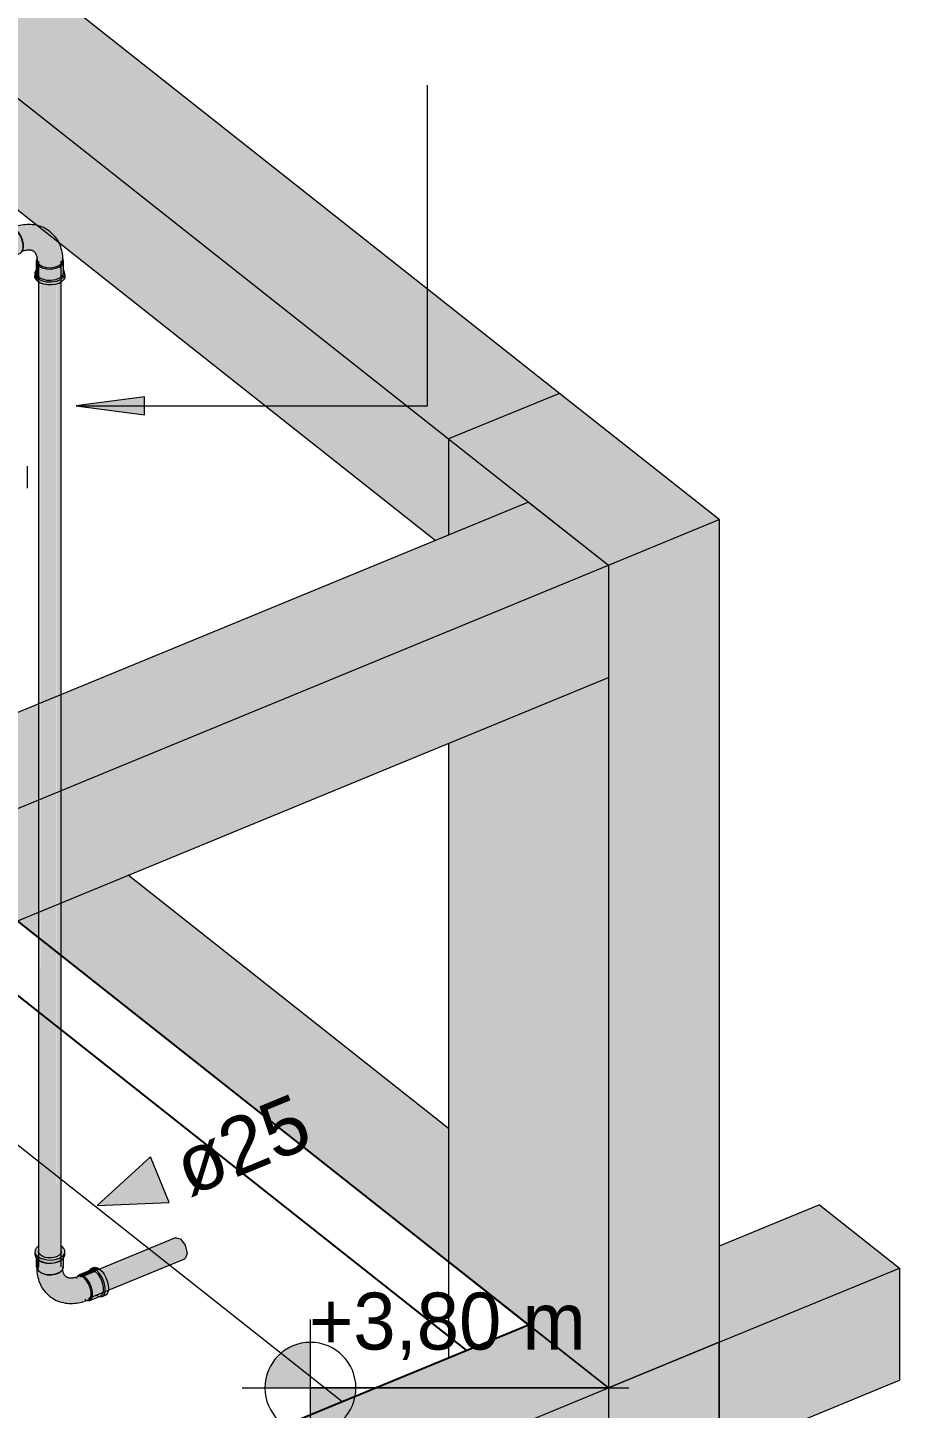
# Model space of a CAD drawing. Header units: metres. Extents: x 34 to 87, y -2.3 to 19.3.
# Drawn here: x 60.685 to 61.643, y 16.845 to 18.362 of the extents above; entities that cross this region are included whole.
import ezdxf

# ---------------------------------------------------------------- set-up
doc = ezdxf.new("R2010")
doc.units = ezdxf.units.M
for name, color, linetype, lineweight in [('A-COLS', 7, 'Continuous', 5), ('G-ANNO-DIMS', 7, 'Continuous', 5), ('G-ANNO-TEXT', 7, 'Continuous', 5), ('P-PIPE', 7, 'Continuous', 5), ('P-PIPE-IDEN', 7, 'Continuous', 5), ('P-SANR-FIXT', 7, 'Continuous', 5), ('S-BEAM', 7, 'Continuous', 5)]:
    doc.layers.add(name, color=color, linetype=linetype, lineweight=lineweight)
doc.layers.add('A-FLOR', color=7, linetype='Continuous', lineweight=9, true_color=0x007f00)
doc.styles.add('Arial', font='arial.ttf', dxfattribs={"height": 0.0625})
doc.styles.add('Century Gothic_1', font='GOTHIC.TTF', dxfattribs={"height": 0.0625})

# ---------------------------------------------------------------- blocks, each defined once
blk = doc.blocks.new('IFC_ifc-4-3D_DT_02')
at = {"layer": 'A-COLS', "true_color": 0x373737}
for points in [[(33.3939, 17.7711), (33.5155, 17.8212), (33.34, 17.9599), (33.2183, 17.9099), (33.34, 17.8137)], [(33.3939, 16.8676), (33.5155, 16.9177), (33.5155, 17.8212), (33.3939, 17.7711), (33.3939, 16.937)], [(33.3939, 16.2515), (33.5155, 16.3016), (33.5155, 16.9177), (33.3939, 16.8676), (33.3939, 16.2981)]]:
    blk.add_hatch(color=250, dxfattribs=at).paths.add_polyline_path(points)
h = blk.add_hatch(color=250, dxfattribs=at)
h.paths.add_polyline_path([(33.3939, 16.8676), (33.3939, 17.6479), (33.2183, 17.5756), (33.2183, 17.0063), (33.34, 16.9102)])
h.paths.add_polyline_path([(33.2183, 17.8044), (33.3061, 17.8405), (33.2183, 17.9099), (33.2183, 17.8405)])
at = {"layer": 'S-BEAM', "true_color": 0x767657}
for points in [[(33.2183, 17.9099), (33.34, 17.9599), (31.7026, 19.2539), (31.581, 19.2038), (33.0092, 18.0751)], [(33.2036, 17.7983), (33.2183, 17.8044), (33.2183, 17.9099), (31.581, 19.2038), (31.581, 19.0806), (32.7669, 18.1437), (32.7725, 18.142), (32.7782, 18.1388), (32.7841, 18.1336), (32.788, 18.1285), (32.7898, 18.1253), (33.1502, 17.8405)], [(33.5155, 16.9177), (33.7136, 16.9992), (33.6259, 17.0686), (33.5155, 17.0232), (33.5155, 16.937)], [(33.5155, 16.7944), (33.7136, 16.876), (33.7136, 16.9992), (33.5155, 16.9177), (33.5155, 16.815)]]:
    blk.add_hatch(color=47, dxfattribs=at).paths.add_polyline_path(points)
h = blk.add_hatch(color=47, dxfattribs=at)
h.paths.add_polyline_path([(33.2183, 17.0063), (33.2183, 17.1525), (32.8663, 17.4307), (32.7926, 17.4004), (32.7926, 17.3428), (33.04, 17.1472)])
h.paths.add_polyline_path([(32.7677, 17.3625), (32.7677, 17.3901), (32.7447, 17.3807)])
h.paths.add_polyline_path([(32.6604, 17.5747), (32.676, 17.5811), (32.6632, 17.5913), (32.6623, 17.5861)])
h.paths.add_polyline_path([(31.6274, 18.2636), (31.6638, 18.2698), (31.6795, 18.2741), (31.7242, 18.2848), (31.7647, 18.2929), (31.7734, 18.2944), (31.7026, 18.3504), (31.581, 18.3003), (31.6263, 18.2645)])
h = blk.add_hatch(color=47, dxfattribs=at)
h.paths.add_polyline_path([(32.6317, 17.4574), (32.7677, 17.5133), (32.7677, 17.6189), (32.6604, 17.5747), (32.649, 17.5074), (32.6417, 17.4819), (32.6333, 17.4612)])
h.paths.add_polyline_path([(32.7926, 17.5236), (33.3939, 17.7711), (33.3061, 17.8405), (32.7926, 17.6291), (32.7926, 17.5904)])
h = blk.add_hatch(color=47, dxfattribs=at)
h.paths.add_polyline_path([(32.5927, 17.3181), (32.7677, 17.3901), (32.7677, 17.5133), (32.6316, 17.4571), (32.6168, 17.4301), (32.6165, 17.4296), (32.608, 17.3697), (32.6028, 17.346), (32.5943, 17.3214)])
h.paths.add_polyline_path([(32.7926, 17.4004), (33.3939, 17.6479), (33.3939, 17.7711), (32.7926, 17.5236), (32.7926, 17.4325)])
h = blk.add_hatch(color=47, dxfattribs=at)
h.paths.add_polyline_path([(32.1776, 16.3669), (32.5268, 16.5106), (32.5268, 16.6162), (32.1776, 16.4724), (32.1776, 16.4363)])
h.paths.add_polyline_path([(32.5765, 16.5311), (33.3939, 16.8676), (33.3061, 16.937), (32.5765, 16.6366), (32.5765, 16.5566)])
h = blk.add_hatch(color=47, dxfattribs=at)
h.paths.add_polyline_path([(32.1776, 16.1205), (32.5401, 16.2697), (32.532, 16.2834), (32.527, 16.2983), (32.5255, 16.3087), (32.5249, 16.3162), (32.5241, 16.3172), (32.5231, 16.3229), (32.5229, 16.3396), (32.5221, 16.3406), (32.521, 16.3467), (32.5213, 16.3544), (32.5241, 16.3592), (32.5268, 16.3617), (32.5268, 16.5106), (32.1776, 16.3669)])
h.paths.add_polyline_path([(32.6027, 16.2955), (32.6397, 16.311), (32.6419, 16.3128), (32.649, 16.3154), (32.6504, 16.3158), (32.6515, 16.3156), (33.3939, 16.6212), (33.3939, 16.8676), (32.5765, 16.5311), (32.5766, 16.3618), (32.5804, 16.3578), (32.5822, 16.353), (32.5823, 16.3441), (32.5802, 16.339), (32.5802, 16.3205), (32.579, 16.3173), (32.5808, 16.3075), (32.5845, 16.301), (32.5898, 16.2969), (32.5943, 16.2956), (32.5995, 16.2955)])
at = {"layer": 'A-COLS', "color": 253, "lineweight": 18, "true_color": 0xaaaaaa}
for p, q in [((33.34, 17.9599), (33.2183, 17.9099)), ((33.5155, 17.8212), (33.34, 17.9599)), ((33.2183, 17.9099), (33.3939, 17.7711)), ((33.2183, 17.9099), (33.2183, 17.8044)), ((33.3939, 17.7711), (33.5155, 17.8212)), ((33.5155, 17.8212), (33.5155, 16.9177)), ((33.3939, 17.7711), (33.3939, 16.8676)), ((33.2183, 17.5756), (33.2183, 17.0063)), ((33.2183, 17.0063), (33.3939, 16.8676)), ((33.3939, 16.8676), (33.2183, 17.0063)), ((33.3939, 16.8676), (33.5155, 16.9177)), ((33.5155, 16.9177), (33.3939, 16.8676)), ((33.5155, 16.9177), (33.5155, 16.3016)), ((33.3939, 16.8676), (33.3939, 16.2515))]:
    blk.add_line(p, q, dxfattribs=at)
at = {"layer": 'A-COLS', "color": 254, "lineweight": 18, "true_color": 0xdddddd}
blk.add_line((33.2183, 17.0063), (33.2183, 16.9008), dxfattribs=at)
at = {"layer": 'A-FLOR', "color": 9, "lineweight": 25, "true_color": 0xaad4aa}
for p, q in [((33.3061, 16.937), (32.7447, 17.3807)), ((32.1776, 16.4724), (33.3061, 16.937))]:
    blk.add_line(p, q, dxfattribs=at)
at = {"layer": 'A-FLOR', "color": 254, "lineweight": 25, "true_color": 0xddeddd}
blk.add_line((32.6763, 17.3525), (33.2378, 16.9088), dxfattribs=at)
at = {"layer": 'S-BEAM', "color": 253, "lineweight": 18, "true_color": 0xaaaaaa}
for p, q in [((33.34, 17.9599), (31.7026, 19.2539)), ((31.581, 19.2038), (33.2183, 17.9099)), ((33.2036, 17.7983), (31.581, 19.0806)), ((33.34, 17.9599), (33.2183, 17.9099)), ((33.2183, 17.9099), (33.2183, 17.8044)), ((33.3061, 17.8405), (32.0898, 17.3398)), ((33.3061, 17.8405), (33.3939, 17.7711)), ((32.1776, 17.2704), (33.3939, 17.7711)), ((33.3939, 17.7711), (33.3939, 17.6479)), ((32.1776, 17.1472), (33.3939, 17.6479)), ((33.2183, 17.1525), (32.8663, 17.4307)), ((32.7447, 17.3807), (33.2183, 17.0063)), ((33.6259, 17.0686), (33.5155, 17.0232)), ((33.6259, 17.0686), (33.7136, 16.9992)), ((33.5155, 16.9177), (33.7136, 16.9992)), ((33.7136, 16.9992), (33.7136, 16.876)), ((33.3061, 16.937), (32.1776, 16.4724)), ((33.3061, 16.937), (33.3939, 16.8676)), ((33.5155, 16.7944), (33.5155, 16.9177)), ((32.1776, 16.3669), (33.3939, 16.8676)), ((33.3939, 16.8676), (33.3939, 16.6212)), ((33.5155, 16.7944), (33.7136, 16.876))]:
    blk.add_line(p, q, dxfattribs=at)
at = {"layer": 'S-BEAM', "color": 254, "lineweight": 18, "true_color": 0xdddddd}
for p, q in [((33.1011, 16.8526), (32.5396, 17.2963)), ((33.2183, 17.0063), (33.2183, 16.9008))]:
    blk.add_line(p, q, dxfattribs=at)
blk = doc.blocks.new('Caixa d_água de polietileno 1000 a 5000 Litros - Fortlev - 1000 L-3700675-3D_DT_02')
at = {"layer": 'P-SANR-FIXT', "color": 8, "true_color": 0x808080}
blk.add_line((32.7557, 17.8559), (32.7557, 17.88), dxfattribs=at)
blk = doc.blocks.new('AF_Soldavel_Curva 45_90 - Standard-V43-3D_DT_02')
at = {"layer": 'P-PIPE', "true_color": 0x69503c}
for points in [[(32.7255, 18.1347), (32.7284, 18.1361), (32.7254, 18.1378), (32.7218, 18.1374), (32.7206, 18.1367), (32.7233, 18.136), (32.724, 18.1356)], [(32.7299, 18.1353), (32.742, 18.1403), (32.739, 18.1419), (32.7363, 18.1419), (32.7258, 18.1376), (32.729, 18.1358)], [(32.7373, 18.1096), (32.7484, 18.1145), (32.7498, 18.116), (32.7507, 18.1189), (32.7507, 18.1235), (32.7491, 18.1295), (32.7468, 18.1344), (32.7441, 18.1382), (32.742, 18.1403), (32.73, 18.1352), (32.7336, 18.131), (32.7361, 18.1265), (32.7377, 18.1224), (32.7386, 18.1173), (32.7383, 18.1129), (32.7373, 18.1097)], [(32.7507, 18.1189), (32.751, 18.1204), (32.7507, 18.1252), (32.7497, 18.1293), (32.7476, 18.1339), (32.745, 18.1376), (32.7429, 18.1398), (32.7427, 18.1396), (32.7457, 18.1361), (32.7482, 18.1317), (32.7497, 18.1281), (32.7507, 18.1219), (32.7507, 18.119)], [(32.7815, 18.0979), (32.7867, 18.0989), (32.7907, 18.1008), (32.7929, 18.1026), (32.7941, 18.1057), (32.7931, 18.1157), (32.7914, 18.1215), (32.787, 18.13), (32.7827, 18.1351), (32.7766, 18.1398), (32.7699, 18.1426), (32.7615, 18.1437), (32.751, 18.1423), (32.7431, 18.1396), (32.7464, 18.1359), (32.7487, 18.1317), (32.7502, 18.1276), (32.751, 18.1227), (32.7507, 18.1189), (32.7497, 18.1157), (32.756, 18.1171), (32.7593, 18.1165), (32.7622, 18.1157), (32.7653, 18.1129), (32.7679, 18.1071), (32.7687, 18.1012), (32.7727, 18.0992), (32.7772, 18.0981), (32.7814, 18.0979)], [(32.7303, 18.1055), (32.7323, 18.1061), (32.7341, 18.1083), (32.7349, 18.111), (32.7351, 18.1141), (32.7344, 18.1189), (32.7335, 18.1222), (32.7323, 18.1253), (32.7292, 18.1305), (32.7276, 18.1326), (32.7255, 18.1347), (32.7222, 18.1363), (32.7203, 18.1366), (32.7184, 18.1358), (32.7169, 18.1339), (32.7161, 18.1311), (32.716, 18.1307), (32.7218, 18.1329), (32.7241, 18.1322), (32.7258, 18.1311), (32.728, 18.1287), (32.7291, 18.1271), (32.7306, 18.1243), (32.7323, 18.1192), (32.7326, 18.1172), (32.7328, 18.1153), (32.7325, 18.1129), (32.7318, 18.111), (32.7303, 18.1096), (32.7255, 18.1075), (32.728, 18.106), (32.7291, 18.1058)], [(32.7323, 18.1061), (32.7351, 18.1073), (32.7372, 18.1093), (32.7382, 18.1135), (32.738, 18.1182), (32.7365, 18.124), (32.734, 18.1293), (32.732, 18.1326), (32.7286, 18.136), (32.7257, 18.1345), (32.7288, 18.1311), (32.7309, 18.1278), (32.7324, 18.125), (32.7342, 18.1199), (32.7349, 18.1162), (32.735, 18.1123), (32.7345, 18.1093), (32.7335, 18.1073)], [(32.7382, 18.1126), (32.7386, 18.1149), (32.7384, 18.1189), (32.7371, 18.1241), (32.7348, 18.129), (32.732, 18.1331), (32.729, 18.1358), (32.7294, 18.1353), (32.7326, 18.1317), (32.7355, 18.1264), (32.7374, 18.1213), (32.7382, 18.116), (32.7382, 18.1127)], [(32.7679, 18.1), (32.7687, 18.1012), (32.7665, 18.1043), (32.7657, 18.1071), (32.7651, 18.1053), (32.7657, 18.1025), (32.7679, 18.1)], [(32.7816, 18.0964), (32.7874, 18.0975), (32.7915, 18.0995), (32.7939, 18.1015), (32.7952, 18.1045), (32.7945, 18.1075), (32.7939, 18.1079), (32.7941, 18.1053), (32.7924, 18.1022), (32.7898, 18.1002), (32.785, 18.0985), (32.7809, 18.098), (32.7756, 18.0984), (32.7716, 18.0996), (32.7687, 18.1012), (32.7679, 18.1), (32.7722, 18.0977), (32.7764, 18.0966), (32.7815, 18.0964)], [(32.7667, 18.086), (32.7677, 18.0879), (32.7655, 18.0909), (32.7651, 18.0947), (32.7648, 18.0947), (32.7637, 18.092), (32.7642, 18.089), (32.7656, 18.0874)], [(32.7679, 18.0876), (32.7677, 18.1002), (32.7656, 18.1026), (32.7651, 18.1041), (32.7653, 18.0918), (32.7656, 18.0903), (32.7677, 18.0879)], [(32.7818, 18.0822), (32.7874, 18.0831), (32.7926, 18.0855), (32.7952, 18.0877), (32.7966, 18.0908), (32.796, 18.0941), (32.7952, 18.0947), (32.7949, 18.0914), (32.7936, 18.0889), (32.7909, 18.0867), (32.7867, 18.0849), (32.7813, 18.0841), (32.7761, 18.0844), (32.7716, 18.0855), (32.7678, 18.0875), (32.7667, 18.086), (32.7716, 18.0835), (32.7764, 18.0824), (32.7818, 18.0822)], [(32.7816, 18.0841), (32.7874, 18.0852), (32.7915, 18.0872), (32.7939, 18.0893), (32.7952, 18.092), (32.795, 18.1039), (32.7934, 18.101), (32.7909, 18.099), (32.7867, 18.0972), (32.7814, 18.0964), (32.7764, 18.0966), (32.7716, 18.0979), (32.7679, 18.1), (32.7681, 18.0875), (32.7722, 18.0854), (32.7764, 18.0843), (32.7814, 18.0841)], [(32.7667, 18.0827), (32.7667, 18.086), (32.7642, 18.089), (32.7637, 18.0906), (32.7637, 18.0873), (32.7647, 18.0849), (32.7656, 18.0839)], [(32.7818, 18.0789), (32.7874, 18.0799), (32.7909, 18.0812), (32.7936, 18.0829), (32.7952, 18.0844), (32.7964, 18.0867), (32.7964, 18.0905), (32.7952, 18.0877), (32.7915, 18.0848), (32.7867, 18.083), (32.7813, 18.0822), (32.775, 18.0827), (32.77, 18.0842), (32.7667, 18.086), (32.7667, 18.0827), (32.77, 18.0808), (32.775, 18.0794), (32.779, 18.0789), (32.7816, 18.0789)]]:
    blk.add_hatch(color=27, dxfattribs=at).paths.add_polyline_path(points)
h = blk.add_hatch(color=27, dxfattribs=at)
h.paths.add_polyline_path([(32.7687, 18.1012), (32.7677, 18.108), (32.7649, 18.1132), (32.7644, 18.1134), (32.7666, 18.1037), (32.7684, 18.1016)])
h.paths.add_polyline_path([(32.7773, 18.1395), (32.7707, 18.1428), (32.7612, 18.1451), (32.7505, 18.1448), (32.7397, 18.1416), (32.7429, 18.1398), (32.7524, 18.1428), (32.7615, 18.1437), (32.7707, 18.1423), (32.777, 18.1396)])
at = {"layer": 'P-PIPE'}
for p, q in [((32.7224, 18.1377), (32.7192, 18.1364)), ((32.7363, 18.1419), (32.7241, 18.1369)), ((32.7429, 18.1398), (32.7403, 18.1413)), ((32.7417, 18.1407), (32.7407, 18.1412)), ((32.7287, 18.1361), (32.7275, 18.1368)), ((32.7299, 18.1353), (32.7275, 18.1367)), ((32.7318, 18.1058), (32.735, 18.1072)), ((32.7356, 18.1089), (32.7478, 18.1139)), ((32.738, 18.1113), (32.7383, 18.1127)), ((32.7504, 18.1175), (32.7507, 18.1186)), ((32.765, 18.105), (32.765, 18.0927)), ((32.7952, 18.0927), (32.7952, 18.105)), ((32.7636, 18.0915), (32.7636, 18.0882)), ((32.7966, 18.0882), (32.7966, 18.0915))]:
    blk.add_line(p, q, dxfattribs=at)
for points in [[(32.7287, 18.136, 0), (32.7254, 18.1378, 0), (32.7225, 18.1377, 0)], [(32.742, 18.1403, 0), (32.739, 18.1419, 0), (32.7363, 18.1419, 0)], [(32.7801, 18.1376, 0), (32.7784, 18.1388, 0), (32.7767, 18.14, 0), (32.7749, 18.141, 0), (32.773, 18.1419, 0), (32.7712, 18.1427, 0), (32.7692, 18.1434, 0), (32.7673, 18.144, 0), (32.7653, 18.1445, 0), (32.7632, 18.1448, 0), (32.7612, 18.1451, 0), (32.7592, 18.1452, 0), (32.7571, 18.1453, 0), (32.7551, 18.1453, 0), (32.7531, 18.1451, 0), (32.751, 18.1449, 0), (32.749, 18.1446, 0), (32.747, 18.1442, 0), (32.745, 18.1437, 0), (32.743, 18.1432, 0), (32.741, 18.1426, 0), (32.739, 18.1418, 0), (32.7376, 18.1413, 0)], [(32.7477, 18.1139, 0), (32.7497, 18.1157, 0), (32.7507, 18.1189, 0), (32.7507, 18.1232, 0), (32.7497, 18.1281, 0), (32.7477, 18.1329, 0), (32.745, 18.1372, 0), (32.742, 18.1403, 0)], [(32.7502, 18.1172, 0), (32.751, 18.1199, 0), (32.751, 18.1239, 0), (32.75, 18.1284, 0), (32.7482, 18.1329, 0), (32.7457, 18.1369, 0), (32.7429, 18.1398, 0)], [(32.7801, 18.1376, 0), (32.7816, 18.1363, 0), (32.7831, 18.1349, 0), (32.7846, 18.1333, 0), (32.7859, 18.1318, 0), (32.7871, 18.1301, 0), (32.7882, 18.1284, 0), (32.7892, 18.1266, 0), (32.7902, 18.1248, 0), (32.791, 18.1229, 0), (32.7917, 18.121, 0), (32.7923, 18.1191, 0), (32.7929, 18.1171, 0), (32.7933, 18.1151, 0), (32.7936, 18.1131, 0), (32.7939, 18.111, 0), (32.7941, 18.109, 0), (32.7941, 18.1069, 0), (32.7942, 18.1059, 0)], [(32.7255, 18.1347, 0), (32.723, 18.1362, 0), (32.7206, 18.1367, 0), (32.7186, 18.1361, 0), (32.7171, 18.1345, 0), (32.7161, 18.132, 0), (32.7159, 18.1308, 0)], [(32.7203, 18.1324, 0), (32.7218, 18.1329, 0), (32.7236, 18.1325, 0), (32.7255, 18.1314, 0)], [(32.7255, 18.1075, 0), (32.728, 18.106, 0), (32.7303, 18.1055, 0), (32.7323, 18.1061, 0), (32.7338, 18.1077, 0), (32.7348, 18.1102, 0), (32.7351, 18.1135, 0), (32.7348, 18.1172, 0), (32.7338, 18.1213, 0), (32.7323, 18.1253, 0), (32.7303, 18.129, 0), (32.728, 18.1322, 0), (32.7255, 18.1347, 0)], [(32.7255, 18.1314, 0), (32.7274, 18.1295, 0), (32.7291, 18.1271, 0), (32.7306, 18.1243, 0), (32.7318, 18.1212, 0), (32.7325, 18.1182, 0), (32.7328, 18.1153, 0), (32.7325, 18.1129, 0), (32.7318, 18.111, 0), (32.7306, 18.1097, 0), (32.7302, 18.1095, 0)], [(32.7349, 18.1071, 0), (32.7371, 18.109, 0), (32.7382, 18.1126, 0), (32.7382, 18.1173, 0), (32.7371, 18.1226, 0), (32.7349, 18.1279, 0), (32.732, 18.1326, 0), (32.7287, 18.136, 0)], [(32.7383, 18.1127, 0), (32.7386, 18.1139, 0), (32.7386, 18.1182, 0), (32.7375, 18.1231, 0), (32.7355, 18.1279, 0), (32.7329, 18.1322, 0), (32.7299, 18.1353, 0)], [(32.7627, 18.1156, 0), (32.7624, 18.1158, 0), (32.762, 18.116, 0), (32.7617, 18.1162, 0), (32.7613, 18.1164, 0), (32.7609, 18.1166, 0), (32.7605, 18.1167, 0), (32.76, 18.1169, 0), (32.7595, 18.117, 0), (32.7589, 18.1171, 0), (32.7583, 18.1172, 0), (32.7577, 18.1172, 0), (32.757, 18.1172, 0), (32.7563, 18.1172, 0), (32.7555, 18.1172, 0), (32.7547, 18.1171, 0), (32.7538, 18.1169, 0), (32.7529, 18.1168, 0), (32.752, 18.1165, 0), (32.751, 18.1163, 0), (32.75, 18.116, 0), (32.749, 18.1156, 0), (32.7483, 18.1153, 0)], [(32.7627, 18.1156, 0), (32.7629, 18.1153, 0), (32.7632, 18.1151, 0), (32.7635, 18.1148, 0), (32.7638, 18.1144, 0), (32.764, 18.1141, 0), (32.7643, 18.1137, 0), (32.7645, 18.1133, 0), (32.7648, 18.1128, 0), (32.765, 18.1123, 0), (32.7652, 18.1117, 0), (32.7654, 18.1111, 0), (32.7656, 18.1104, 0), (32.7657, 18.1097, 0), (32.7659, 18.109, 0), (32.766, 18.1081, 0), (32.766, 18.1073, 0), (32.7661, 18.1064, 0), (32.7661, 18.1059, 0)], [(32.7656, 18.1073, 0), (32.7651, 18.1056, 0), (32.7656, 18.1026, 0), (32.7679, 18.1, 0)], [(32.7679, 18.1, 0), (32.7716, 18.0979, 0), (32.7764, 18.0966, 0), (32.7816, 18.0964, 0), (32.7867, 18.0972, 0), (32.7909, 18.099, 0), (32.7939, 18.1015, 0), (32.7952, 18.1044, 0), (32.7946, 18.1073, 0), (32.7941, 18.1083, 0)], [(32.7651, 18.0954, 0), (32.7637, 18.0922, 0), (32.7642, 18.089, 0), (32.7667, 18.086, 0)], [(32.7651, 18.0933, 0), (32.7656, 18.0903, 0), (32.7679, 18.0876, 0)], [(32.7661, 18.1059, 0), (32.7666, 18.1037, 0), (32.7687, 18.1012, 0)], [(32.7667, 18.086, 0), (32.7708, 18.0837, 0), (32.7761, 18.0824, 0), (32.7818, 18.0822, 0), (32.7873, 18.0831, 0), (32.792, 18.085, 0), (32.7952, 18.0877, 0), (32.7966, 18.0908, 0), (32.796, 18.0941, 0), (32.7954, 18.0951, 0)], [(32.7679, 18.0876, 0), (32.7716, 18.0855, 0), (32.7764, 18.0843, 0), (32.7816, 18.0841, 0), (32.7867, 18.0849, 0), (32.7909, 18.0867, 0), (32.7939, 18.0891, 0), (32.7952, 18.092, 0), (32.7952, 18.0927, 0)], [(32.7687, 18.1012, 0), (32.7722, 18.0993, 0), (32.7767, 18.0981, 0), (32.7815, 18.0979, 0), (32.7862, 18.0987, 0), (32.7902, 18.1003, 0), (32.7929, 18.1026, 0), (32.7941, 18.1053, 0), (32.7941, 18.1064, 0)], [(32.7667, 18.0827, 0), (32.7647, 18.0849, 0), (32.7637, 18.0873, 0), (32.7636, 18.0888, 0)], [(32.7965, 18.0892, 0), (32.7964, 18.0867, 0), (32.7952, 18.0844, 0), (32.7929, 18.0823, 0), (32.7898, 18.0806, 0), (32.786, 18.0794, 0), (32.7818, 18.0789, 0), (32.7775, 18.0789, 0), (32.7734, 18.0797, 0), (32.7697, 18.0809, 0), (32.7667, 18.0827, 0)]]:
    blk.add_polyline3d(points, dxfattribs=at)
blk = doc.blocks.new('AF_Soldavel_Curva 45_90 - Standard-V44-3D_DT_02')
at = {"layer": 'P-PIPE', "true_color": 0x69503c}
for points in [[(32.7818, 17.008), (32.7875, 17.009), (32.7898, 17.0098), (32.7931, 17.0116), (32.7955, 17.0142), (32.7964, 17.0159), (32.7964, 17.0186), (32.7952, 17.0211), (32.7929, 17.0232), (32.7926, 17.0234), (32.7924, 17.0162), (32.7915, 17.0145), (32.7898, 17.0128), (32.7874, 17.0116), (32.7846, 17.0107), (32.7814, 17.0103), (32.7781, 17.0103), (32.775, 17.0109), (32.7722, 17.0119), (32.7697, 17.0135), (32.7684, 17.0148), (32.7677, 17.0166), (32.7677, 17.0235), (32.7667, 17.0228), (32.7647, 17.0205), (32.7638, 17.0189), (32.7637, 17.0164), (32.7647, 17.014), (32.7667, 17.0119), (32.7708, 17.0097), (32.775, 17.0085), (32.779, 17.0081), (32.7816, 17.008)], [(32.7667, 17.0086), (32.7667, 17.0119), (32.7647, 17.014), (32.7637, 17.0164), (32.7638, 17.014), (32.7642, 17.0115), (32.7665, 17.0089)], [(32.7818, 17.0047), (32.7884, 17.0061), (32.7926, 17.008), (32.7952, 17.0102), (32.7966, 17.0134), (32.7964, 17.0159), (32.7952, 17.0135), (32.7924, 17.0112), (32.7898, 17.0097), (32.7845, 17.0084), (32.7814, 17.008), (32.7764, 17.0083), (32.7722, 17.0092), (32.7697, 17.0101), (32.7667, 17.0119), (32.7667, 17.0086), (32.7716, 17.0061), (32.7764, 17.0049), (32.7816, 17.0047)], [(32.7679, 16.9956), (32.7677, 17.0081), (32.7665, 17.0089), (32.7651, 17.0106), (32.7653, 16.9998), (32.7657, 16.9981), (32.7671, 16.9964)], [(32.7816, 16.992), (32.7878, 16.9933), (32.7916, 16.9951), (32.7939, 16.9971), (32.7952, 17), (32.7952, 17.0102), (32.7909, 17.0069), (32.786, 17.0051), (32.7814, 17.0044), (32.7754, 17.0048), (32.7707, 17.0063), (32.7679, 17.0079), (32.7679, 16.9956), (32.7716, 16.9935), (32.7767, 16.9923), (32.7815, 16.9921)], [(32.7816, 17.0044), (32.7877, 17.0056), (32.7873, 17.0056), (32.7814, 17.0047), (32.775, 17.0052), (32.779, 17.0045), (32.7814, 17.0044)], [(32.8067, 16.9604), (32.8135, 16.9617), (32.8226, 16.9643), (32.8246, 16.9664), (32.8254, 16.9697), (32.8251, 16.9742), (32.8239, 16.9789), (32.8219, 16.9832), (32.8192, 16.9869), (32.8173, 16.9889), (32.8106, 16.987), (32.8039, 16.9872), (32.7991, 16.989), (32.7957, 16.9924), (32.7943, 16.9979), (32.7934, 16.9967), (32.7898, 16.994), (32.7859, 16.9925), (32.7803, 16.9918), (32.7754, 16.9923), (32.7713, 16.9936), (32.7688, 16.9948), (32.7697, 16.9858), (32.7729, 16.977), (32.7769, 16.971), (32.7838, 16.9656), (32.7906, 16.9625), (32.7969, 16.961), (32.8005, 16.9605), (32.805, 16.9605)], [(32.8173, 16.9889), (32.8182, 16.9901), (32.8152, 16.9917), (32.8124, 16.9916), (32.8112, 16.9901), (32.813, 16.9904), (32.8147, 16.9903), (32.8166, 16.9892)], [(32.8182, 16.9901), (32.8304, 16.9951), (32.8274, 16.9968), (32.8246, 16.9966), (32.8133, 16.9917), (32.8152, 16.9917), (32.8174, 16.9906)], [(32.8212, 16.9637), (32.8239, 16.9637), (32.826, 16.9659), (32.8269, 16.9695), (32.8268, 16.9737), (32.8255, 16.9788), (32.823, 16.9841), (32.8212, 16.987), (32.8182, 16.9901), (32.8173, 16.9889), (32.8208, 16.9848), (32.8231, 16.9809), (32.8248, 16.9759), (32.8254, 16.9716), (32.8253, 16.9685), (32.8242, 16.9658), (32.8225, 16.9643), (32.8209, 16.9638)], [(32.8239, 16.9637), (32.8367, 16.9692), (32.8382, 16.9708), (32.8391, 16.9737), (32.8391, 16.978), (32.8377, 16.9837), (32.8352, 16.9891), (32.8332, 16.9922), (32.8301, 16.995), (32.8184, 16.9899), (32.8219, 16.986), (32.8245, 16.9813), (32.8259, 16.9779), (32.8269, 16.9725), (32.8268, 16.9684), (32.8255, 16.9651), (32.8244, 16.9642)], [(32.8304, 16.9951), (32.8315, 16.9967), (32.8282, 16.9985), (32.8253, 16.9985), (32.8232, 16.9966), (32.823, 16.996), (32.8255, 16.9967), (32.8274, 16.9968), (32.8299, 16.9954)], [(32.8315, 16.9967), (32.8348, 16.9981), (32.8315, 16.9997), (32.8296, 17), (32.8253, 16.9985), (32.8284, 16.9984), (32.8304, 16.9973)], [(32.8348, 16.9678), (32.838, 16.9682), (32.8399, 16.97), (32.841, 16.9742), (32.841, 16.9783), (32.8393, 16.9847), (32.8372, 16.9895), (32.8347, 16.9934), (32.8314, 16.9966), (32.8304, 16.9951), (32.834, 16.991), (32.8366, 16.9863), (32.838, 16.9829), (32.8391, 16.9769), (32.8389, 16.973), (32.838, 16.9705), (32.8353, 16.9684), (32.8347, 16.9679), (32.8348, 16.9679)], [(32.8377, 16.9679), (32.8418, 16.9698), (32.8433, 16.9715), (32.8441, 16.9736), (32.8443, 16.978), (32.8436, 16.9825), (32.8426, 16.986), (32.8416, 16.9887), (32.8384, 16.9941), (32.8371, 16.9958), (32.8348, 16.9981), (32.8317, 16.9966), (32.8354, 16.9924), (32.8377, 16.9887), (32.8402, 16.9819), (32.841, 16.9769), (32.841, 16.9732), (32.8395, 16.9695), (32.838, 16.9682)]]:
    blk.add_hatch(color=27, dxfattribs=at).paths.add_polyline_path(points)
h = blk.add_hatch(color=27, dxfattribs=at)
h.paths.add_polyline_path([(32.7769, 16.971), (32.7724, 16.9777), (32.7697, 16.9858), (32.7684, 16.9953), (32.7676, 16.9959), (32.7665, 16.9972), (32.7679, 16.987), (32.7697, 16.9825), (32.7729, 16.9759), (32.7769, 16.9711)])
h.paths.add_polyline_path([(32.8106, 16.987), (32.8173, 16.9889), (32.8145, 16.9904), (32.8112, 16.9901), (32.8047, 16.9885), (32.7997, 16.9894), (32.7985, 16.9895), (32.7997, 16.9888), (32.8044, 16.9871), (32.8093, 16.987)])
h = blk.add_hatch(color=27, dxfattribs=at)
h.paths.add_polyline_path([(32.7888, 16.9937), (32.7898, 16.9941), (32.7893, 16.994)])
h.paths.add_polyline_path([(32.7815, 16.9917), (32.787, 16.9929), (32.7862, 16.9928), (32.7803, 16.9921), (32.7754, 16.9925), (32.7791, 16.9918), (32.7814, 16.9918)])
at = {"layer": 'P-PIPE'}
for p, q in [((32.7636, 17.0174), (32.7636, 17.0141)), ((32.7935, 17.0229), (32.7929, 17.0233)), ((32.7966, 17.0141), (32.7966, 17.0174)), ((32.765, 17.0129), (32.765, 17.0006)), ((32.7682, 17.0076), (32.7693, 17.007)), ((32.791, 17.007), (32.792, 17.0076)), ((32.7952, 17.0006), (32.7952, 17.0129)), ((32.7689, 16.9949), (32.7697, 16.9944)), ((32.7906, 16.9944), (32.7913, 16.9949)), ((32.8098, 16.9881), (32.8097, 16.9878)), ((32.8125, 16.9917), (32.8106, 16.99)), ((32.8246, 16.9967), (32.8125, 16.9917)), ((32.8222, 16.9943), (32.8219, 16.9929)), ((32.8285, 16.9998), (32.8252, 16.9984)), ((32.8186, 16.965), (32.8196, 16.9644)), ((32.824, 16.9637), (32.8361, 16.9687)), ((32.8315, 16.9695), (32.8328, 16.9688)), ((32.8378, 16.9679), (32.841, 16.9693))]:
    blk.add_line(p, q, dxfattribs=at)
for points in [[(32.7677, 17.0235, 0), (32.7673, 17.0233, 0), (32.7651, 17.0212, 0), (32.7638, 17.0189, 0), (32.7637, 17.0164, 0), (32.7647, 17.014, 0), (32.7667, 17.0119, 0)], [(32.7667, 17.0119, 0), (32.7697, 17.0101, 0), (32.7734, 17.0088, 0), (32.7775, 17.0081, 0), (32.7818, 17.008, 0), (32.786, 17.0086, 0), (32.7898, 17.0097, 0), (32.7929, 17.0114, 0), (32.7952, 17.0135, 0), (32.7964, 17.0159, 0), (32.7965, 17.0183, 0), (32.7955, 17.0207, 0), (32.7935, 17.0229, 0)], [(32.77, 17.0132, 0), (32.7684, 17.0148, 0), (32.7677, 17.0166, 0), (32.7676, 17.0178, 0)], [(32.7926, 17.0181, 0), (32.7925, 17.0162, 0), (32.7915, 17.0145, 0), (32.7898, 17.0129, 0), (32.7874, 17.0116, 0), (32.7846, 17.0107, 0), (32.7814, 17.0103, 0), (32.7781, 17.0103, 0), (32.775, 17.0109, 0), (32.7722, 17.0118, 0), (32.77, 17.0132, 0)], [(32.7637, 17.0148, 0), (32.7642, 17.0115, 0), (32.7667, 17.0086, 0)], [(32.7651, 17.0012, 0), (32.7656, 16.9983, 0), (32.7679, 16.9956, 0)], [(32.7667, 17.0086, 0), (32.7708, 17.0063, 0), (32.7761, 17.005, 0), (32.7818, 17.0047, 0), (32.7873, 17.0056, 0), (32.792, 17.0075, 0), (32.7952, 17.0102, 0), (32.7966, 17.0134, 0), (32.7966, 17.0141, 0)], [(32.7679, 17.0079, 0), (32.7716, 17.0058, 0), (32.7764, 17.0046, 0), (32.7816, 17.0044, 0), (32.7867, 17.0052, 0), (32.7909, 17.0069, 0), (32.791, 17.007, 0)], [(32.7679, 16.9956, 0), (32.7716, 16.9935, 0), (32.7764, 16.9923, 0), (32.7816, 16.992, 0), (32.7867, 16.9929, 0), (32.7909, 16.9946, 0), (32.7939, 16.9971, 0), (32.7952, 17, 0), (32.7952, 17.0006, 0)], [(32.8279, 16.9995, 0), (32.8299, 17.0001, 0), (32.8323, 16.9996, 0), (32.8348, 16.9981, 0)], [(32.7802, 16.968, 0), (32.7786, 16.9693, 0), (32.7771, 16.9708, 0), (32.7757, 16.9723, 0), (32.7744, 16.9738, 0), (32.7731, 16.9755, 0), (32.772, 16.9772, 0), (32.771, 16.979, 0), (32.7701, 16.9808, 0), (32.7693, 16.9827, 0), (32.7685, 16.9846, 0), (32.7679, 16.9866, 0), (32.7674, 16.9885, 0), (32.7669, 16.9905, 0), (32.7666, 16.9925, 0), (32.7663, 16.9946, 0), (32.7662, 16.9966, 0), (32.7661, 16.9987, 0), (32.7661, 16.9997, 0)], [(32.7687, 16.995, 0), (32.7722, 16.9931, 0), (32.7767, 16.9919, 0), (32.7815, 16.9917, 0), (32.7862, 16.9925, 0), (32.7902, 16.9941, 0), (32.7906, 16.9944, 0)], [(32.7976, 16.99, 0), (32.7973, 16.9903, 0), (32.797, 16.9906, 0), (32.7967, 16.9908, 0), (32.7965, 16.9912, 0), (32.7962, 16.9915, 0), (32.796, 16.9919, 0), (32.7957, 16.9923, 0), (32.7955, 16.9928, 0), (32.7953, 16.9933, 0), (32.795, 16.9939, 0), (32.7948, 16.9945, 0), (32.7947, 16.9952, 0), (32.7945, 16.9959, 0), (32.7944, 16.9966, 0), (32.7943, 16.9975, 0), (32.7942, 16.9983, 0), (32.7942, 16.9992, 0), (32.7942, 16.9997, 0)], [(32.7976, 16.99, 0), (32.7979, 16.9898, 0), (32.7982, 16.9896, 0), (32.7986, 16.9894, 0), (32.7989, 16.9892, 0), (32.7993, 16.9891, 0), (32.7998, 16.9889, 0), (32.8002, 16.9888, 0), (32.8008, 16.9886, 0), (32.8013, 16.9885, 0), (32.8019, 16.9885, 0), (32.8026, 16.9884, 0), (32.8032, 16.9884, 0), (32.804, 16.9884, 0), (32.8047, 16.9884, 0), (32.8056, 16.9885, 0), (32.8064, 16.9887, 0), (32.8073, 16.9888, 0), (32.8082, 16.9891, 0), (32.8092, 16.9893, 0), (32.8102, 16.9896, 0), (32.8112, 16.99, 0), (32.812, 16.9903, 0)], [(32.8173, 16.9889, 0), (32.8145, 16.9904, 0), (32.812, 16.9903, 0)], [(32.8182, 16.9901, 0), (32.8152, 16.9917, 0), (32.8125, 16.9917, 0)], [(32.8227, 16.9644, 0), (32.8244, 16.9659, 0), (32.8254, 16.9689, 0), (32.8254, 16.9729, 0), (32.8244, 16.9775, 0), (32.8226, 16.982, 0), (32.8201, 16.986, 0), (32.8173, 16.9889, 0)], [(32.8209, 16.9638, 0), (32.8212, 16.9637, 0), (32.8239, 16.9637, 0), (32.8259, 16.9655, 0), (32.8269, 16.9687, 0), (32.8269, 16.973, 0), (32.8259, 16.9779, 0), (32.8239, 16.9827, 0), (32.8212, 16.987, 0), (32.8182, 16.9901, 0)], [(32.8252, 16.9984, 0), (32.8232, 16.9966, 0), (32.8229, 16.996, 0)], [(32.8304, 16.9951, 0), (32.8274, 16.9968, 0), (32.8247, 16.9967, 0)], [(32.8315, 16.9967, 0), (32.8282, 16.9985, 0), (32.8253, 16.9985, 0)], [(32.8361, 16.9687, 0), (32.838, 16.9705, 0), (32.8391, 16.9737, 0), (32.8391, 16.978, 0), (32.838, 16.9829, 0), (32.8361, 16.9877, 0), (32.8334, 16.992, 0), (32.8304, 16.9951, 0)], [(32.8344, 16.968, 0), (32.8348, 16.9678, 0), (32.8377, 16.9679, 0), (32.8399, 16.9698, 0), (32.841, 16.9733, 0), (32.841, 16.978, 0), (32.8399, 16.9833, 0), (32.8377, 16.9887, 0), (32.8348, 16.9933, 0), (32.8315, 16.9967, 0)], [(32.8348, 16.9981, 0), (32.8373, 16.9956, 0), (32.8396, 16.9924, 0), (32.8416, 16.9887, 0), (32.8431, 16.9847, 0), (32.8441, 16.9806, 0), (32.8444, 16.9769, 0), (32.8441, 16.9736, 0), (32.8431, 16.9711, 0), (32.8416, 16.9695, 0), (32.841, 16.9693, 0)], [(32.7802, 16.968, 0), (32.7818, 16.9668, 0), (32.7836, 16.9656, 0), (32.7853, 16.9646, 0), (32.7872, 16.9637, 0), (32.7891, 16.9629, 0), (32.791, 16.9622, 0), (32.793, 16.9616, 0), (32.795, 16.9612, 0), (32.797, 16.9608, 0), (32.799, 16.9605, 0), (32.801, 16.9604, 0), (32.8031, 16.9603, 0), (32.8051, 16.9603, 0), (32.8072, 16.9605, 0), (32.8092, 16.9607, 0), (32.8112, 16.961, 0), (32.8133, 16.9614, 0), (32.8153, 16.9619, 0), (32.8173, 16.9624, 0), (32.8192, 16.9631, 0), (32.8212, 16.9638, 0), (32.8227, 16.9644, 0)]]:
    blk.add_polyline3d(points, dxfattribs=at)
blk = doc.blocks.new('Anotacao_Tuboseta - Fluxo 2-2612755-3D_DT_02')
at = {"layer": 'P-PIPE-IDEN'}
blk.add_hatch(color=256, dxfattribs=at).paths.add_polyline_path([(33.1521, 16.1266), (33.125, 16.0523), (33.098, 16.1266)])
for p, q in [((33.1521, 16.1266), (33.098, 16.1266)), ((33.098, 16.1266), (33.125, 16.0523)), ((33.125, 16.0523), (33.1521, 16.1266))]:
    blk.add_line(p, q, dxfattribs=at)
blk = doc.blocks.new('Elevações de ponto - Padrão-77235-3D_DT_02')
at = {"layer": 'G-ANNO-DIMS', "true_color": 0xff0000}
h = blk.add_hatch(color=1, dxfattribs=at)
edge = h.paths.add_edge_path()
edge.add_line((30.5562, 17.7996), (30.5691, 17.7979))
edge.add_line((30.5691, 17.7979), (30.5812, 17.7929))
edge.add_line((30.5812, 17.7929), (30.5915, 17.7849))
edge.add_line((30.5915, 17.7849), (30.5995, 17.7746))
edge.add_line((30.5995, 17.7746), (30.6045, 17.7625))
edge.add_line((30.6045, 17.7625), (30.6062, 17.7496))
edge.add_line((30.5562, 17.7496), (30.5562, 17.7996))
edge = h.paths.add_edge_path()
edge.add_line((30.5562, 17.7496), (30.6062, 17.7496))
h = blk.add_hatch(color=1, dxfattribs=at)
edge = h.paths.add_edge_path()
edge.add_line((30.5562, 17.6996), (30.5432, 17.7013))
edge.add_line((30.5432, 17.7013), (30.5312, 17.7063))
edge.add_line((30.5312, 17.7063), (30.5208, 17.7142))
edge.add_line((30.5208, 17.7142), (30.5129, 17.7246))
edge.add_line((30.5129, 17.7246), (30.5079, 17.7366))
edge.add_line((30.5079, 17.7366), (30.5062, 17.7496))
edge.add_line((30.5562, 17.7496), (30.5562, 17.6996))
edge = h.paths.add_edge_path()
edge.add_line((30.5562, 17.7496), (30.5062, 17.7496))
at = {"layer": 'G-ANNO-DIMS'}
for p, q in [((30.5562, 17.6746), (30.5562, 17.8246)), ((30.6312, 17.7496), (30.2062, 17.7496))]:
    blk.add_line(p, q, dxfattribs=at)
blk.add_circle((30.5562, 17.7496), 0.05, dxfattribs=at)

msp = doc.modelspace()

# ---------------------------------------------------------------- hatches: boundary and pattern name
at = {"layer": 'G-ANNO-TEXT'}
msp.add_hatch(color=256, dxfattribs=at).paths.add_polyline_path([(60.738, 17.9461), (60.813, 17.9362), (60.813, 17.956)])
at = {"layer": 'P-PIPE', "true_color": 0x00ffff}
h = msp.add_hatch(color=4, dxfattribs=at)
h.paths.add_polyline_path([(60.6989, 17.0067), (60.6986, 17.0069), (60.6986, 17.0069)])
h.paths.add_polyline_path([(60.6989, 17.0132), (60.6986, 18.0809), (60.6966, 18.0822), (60.6968, 17.0162), (60.6974, 17.0148), (60.6986, 17.0135)])
for points in [[(60.7103, 17.0103), (60.7149, 17.0111), (60.7164, 17.0116), (60.7163, 18.0798), (60.7135, 18.0792), (60.7103, 18.0789), (60.705, 18.0792), (60.7011, 18.0801), (60.6989, 18.0808), (60.699, 17.0132), (60.7023, 17.0114), (60.704, 17.0109), (60.7071, 17.0103)], [(60.7164, 17.0116), (60.7188, 17.0129), (60.7205, 17.0145), (60.7214, 17.0163), (60.7215, 17.0207), (60.7214, 18.082), (60.7178, 18.0803), (60.7164, 18.0799), (60.7164, 17.0129)], [(60.7661, 16.9958), (60.8525, 17.0313), (60.8474, 17.0324), (60.7639, 16.9979), (60.7649, 16.9969)], [(60.7731, 16.9796), (60.8599, 17.0153), (60.8577, 17.0243), (60.8525, 17.0313), (60.7662, 16.9956), (60.7694, 16.9908), (60.7707, 16.9884), (60.7726, 16.9825), (60.773, 16.9806)], [(60.7732, 16.9749), (60.8577, 17.0097), (60.8599, 17.0153), (60.7731, 16.9796), (60.7732, 16.9755)]]:
    msp.add_hatch(color=4, dxfattribs=at).paths.add_polyline_path(points)

# ---------------------------------------------------------------- linework, layer by layer
at = {"layer": 'G-ANNO-DIMS'}
msp.add_line((61.3228, 16.8676), (60.9954, 16.8676), dxfattribs=at)
at = {"layer": 'G-ANNO-TEXT'}
for p, q in [((61.124, 17.9461), (61.124, 18.2984)), ((60.813, 17.956), (60.738, 17.9461)), ((60.813, 17.9362), (60.813, 17.956)), ((60.738, 17.9461), (60.813, 17.9362)), ((60.738, 17.9461), (61.124, 17.9461))]:
    msp.add_line(p, q, dxfattribs=at)
at = {"layer": 'P-PIPE'}
for p, q in [((60.6966, 18.105), (60.6966, 17.0006)), ((60.7216, 17.0006), (60.7216, 18.105)), ((60.8478, 17.0326), (60.7424, 16.9893)), ((60.8474, 17.0324), (60.8525, 17.0313)), ((60.7519, 16.9661), (60.8573, 17.0095))]:
    msp.add_line(p, q, dxfattribs=at)
for points in [[(60.8525, 17.0313, 0), (60.8577, 17.0243, 0), (60.8599, 17.0153, 0)], [(60.8599, 17.0153, 0), (60.8577, 17.0097, 0), (60.8573, 17.0095, 0)]]:
    msp.add_polyline3d(points, dxfattribs=at)

# ---------------------------------------------------------------- block references
at = {"lineweight": 5}
msp.add_blockref('IFC_ifc-4-3D_DT_02', (27.929, 0), dxfattribs=at)
at = {"layer": 'G-ANNO-DIMS', "color": 1, "true_color": 0xff0000, "extrusion": (0, 0, -1)}
msp.add_blockref('Elevações de ponto - Padrão-77235-3D_DT_02', (-91.5516, -0.882), dxfattribs=at)
at = {"layer": 'P-PIPE'}
for name in ['AF_Soldavel_Curva 45_90 - Standard-V43-3D_DT_02', 'AF_Soldavel_Curva 45_90 - Standard-V44-3D_DT_02']:
    msp.add_blockref(name, (27.929, 0), dxfattribs=at)
at = {"layer": 'P-PIPE-IDEN', "rotation": 292.3740673940866}
msp.add_blockref('Anotacao_Tuboseta - Fluxo 2-2612755-3D_DT_02', (33.3082, 41.589), dxfattribs=at)
at = {"layer": 'P-SANR-FIXT', "color": 167, "true_color": 0x355380}
msp.add_blockref('Caixa d_água de polietileno 1000 a 5000 Litros - Fortlev - 1000 L-3700675-3D_DT_02', (27.929, 0), dxfattribs=at)

# ---------------------------------------------------------------- texts
at = {"layer": 'G-ANNO-DIMS', "insert": (60.9937, 16.9722), "char_height": 0.0625, "width": 0.385274, "attachment_point": 1, "line_spacing_factor": 0.984502, "style": 'Century Gothic_1'}
msp.add_mtext('+3,80 m', dxfattribs=at)
at = {"layer": 'P-PIPE-IDEN', "insert": (60.8384, 17.1352), "char_height": 0.0625, "width": 0.18038, "attachment_point": 1, "rotation": 22.3741, "style": 'Arial'}
msp.add_mtext('ø25', dxfattribs=at)

doc.saveas('drawing.dxf')
